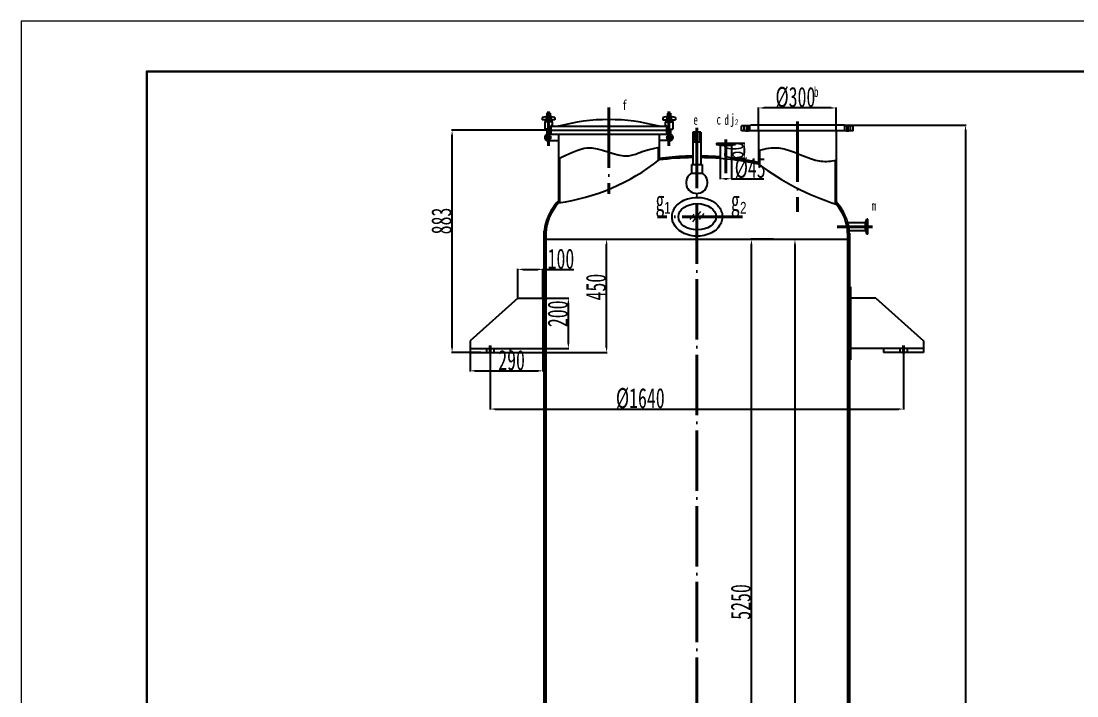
# Model space of a CAD drawing. Header units: inches. Extents: x 1901 to 2741, y 0 to 1188.
# Drawn here: x 1901 to 2321, y 919.3 to 1187.6 of the extents above; entities that cross this region are included whole.
import ezdxf

# ---------------------------------------------------------------- set-up
doc = ezdxf.new("R2010")
doc.units = ezdxf.units.IN
doc.header["$MEASUREMENT"] = 0
doc.linetypes.add('ACAD_ISO04W100', pattern=[30, 24, -3, 0, -3])
for name, color, linetype, lineweight in [('中心线', 1, 'ACAD_ISO04W100', 40), ('剖面', 84, 'Continuous', 15), ('图框内框线', 7, 'Continuous', 30), ('图框外框线', 7, 'Continuous', 20), ('实体', 7, 'Continuous', 25), ('尺寸', 3, 'Continuous', 15), ('注释', 210, 'Continuous', 15)]:
    doc.layers.add(name, color=color, linetype=linetype, lineweight=lineweight)
doc.styles.add('样式 3', font='SimSun.ttf', dxfattribs={"width": 0.65, "height": 8})
doc.dimstyles.new('图形尺寸', dxfattribs={"dimtxt": 8, "dimasz": 2, "dimexe": 0.2, "dimexo": 0.1, "dimgap": 0.2, "dimtad": 1, "dimdec": 0, "dimlfac": 10, "dimdsep": 46, "dimtxsty": '样式 3', "dimcen": 2.5, "dimclrt": 7, "dimadec": 0, "dimazin": 0, "dimtfac": 0.5, "dimtdec": 0, "dimtofl": 0, "dimtmove": 0, "dimatfit": 3, "dimfxl": 1, "dimtolj": 2, "dimarcsym": 0})

# ---------------------------------------------------------------- blocks, each defined once
blk = doc.blocks.new('*D101')
at = {"layer": 'Defpoints', "color": 0}
for p in [(2194.44, 1153.11), (2194.44, 1143.79), (2225.24, 1143.79)]:
    blk.add_point(p, dxfattribs=at)
at = {"layer": '尺寸', "color": 0, "lineweight": -2}
for p, q in [((2194.44, 1143.89), (2194.44, 1153.31)), ((2223.24, 1153.11), (2196.44, 1153.11)), ((2225.24, 1143.89), (2225.24, 1153.31))]:
    blk.add_line(p, q, dxfattribs=at)
at = {"layer": '尺寸', "color": 0}
for points in [[(2196.44, 1153.44), (2196.44, 1152.78), (2194.44, 1153.11)], [(2223.24, 1153.44), (2223.24, 1152.78), (2225.24, 1153.11)]]:
    blk.add_solid(points, dxfattribs=at)
at = {"layer": '尺寸', "color": 7, "insert": (2209.06, 1157.31), "char_height": 8, "attachment_point": 5, "style": '样式 3'}
blk.add_mtext('\\A2;%%C300', dxfattribs=at)
blk = doc.blocks.new('*D104')
at = {"layer": 'Defpoints', "color": 0}
for p in [(2087.64, 1055.47), (2252.04, 1055.47), (2252.04, 1033.35)]:
    blk.add_point(p, dxfattribs=at)
at = {"layer": '尺寸', "color": 0, "lineweight": -2}
for p, q in [((2087.64, 1055.37), (2087.64, 1033.15)), ((2252.04, 1055.37), (2252.04, 1033.15)), ((2089.64, 1033.35), (2250.04, 1033.35))]:
    blk.add_line(p, q, dxfattribs=at)
at = {"layer": '尺寸', "color": 0}
for points in [[(2089.64, 1033.69), (2089.64, 1033.02), (2087.64, 1033.35)], [(2250.04, 1033.69), (2250.04, 1033.02), (2252.04, 1033.35)]]:
    blk.add_solid(points, dxfattribs=at)
at = {"layer": '尺寸', "color": 7, "insert": (2147.36, 1037.55), "char_height": 8, "attachment_point": 5, "style": '样式 3'}
blk.add_mtext('\\A2;%%c1640', dxfattribs=at)
blk = doc.blocks.new('*D105')
at = {"layer": 'Defpoints', "color": 0}
for p in [(2206.11, 1100.87), (2208.88, 545.27), (2218.48, 545.27)]:
    blk.add_point(p, dxfattribs=at)
at = {"layer": '尺寸', "color": 0, "lineweight": -2}
for p, q in [((2206.21, 1100.87), (2209.08, 1100.87)), ((2208.88, 1098.87), (2208.88, 547.27)), ((2218.38, 545.27), (2208.68, 545.27))]:
    blk.add_line(p, q, dxfattribs=at)
at = {"layer": '尺寸', "color": 0}
for points in [[(2208.54, 1098.87), (2209.21, 1098.87), (2208.88, 1100.87)], [(2208.54, 547.27), (2209.21, 547.27), (2208.88, 545.27)]]:
    blk.add_solid(points, dxfattribs=at)
at = {"layer": '尺寸', "color": 7, "insert": (2204.68, 902.89), "char_height": 8, "attachment_point": 5, "rotation": 90, "style": '样式 3'}
blk.add_mtext('\\A2;5550', dxfattribs=at)
blk = doc.blocks.new('*D106')
at = {"layer": 'Defpoints', "color": 0}
for p in [(2228.55, 1146.26), (2181.96, 509.42), (2276.73, 509.42)]:
    blk.add_point(p, dxfattribs=at)
at = {"layer": '尺寸', "color": 0, "lineweight": -2}
for p, q in [((2228.65, 1146.26), (2276.93, 1146.26)), ((2276.73, 1144.26), (2276.73, 511.42)), ((2182.06, 509.42), (2276.93, 509.42))]:
    blk.add_line(p, q, dxfattribs=at)
at = {"layer": '尺寸', "color": 0}
for points in [[(2276.4, 1144.26), (2277.06, 1144.26), (2276.73, 1146.26)], [(2276.4, 511.42), (2277.06, 511.42), (2276.73, 509.42)]]:
    blk.add_solid(points, dxfattribs=at)
at = {"layer": '尺寸', "color": 7, "insert": (2272.53, 806.89), "char_height": 8, "attachment_point": 5, "rotation": 90, "style": '样式 3'}
blk.add_mtext('\\A2;~6200', dxfattribs=at)
blk = doc.blocks.new('*D116')
at = {"layer": 'Defpoints', "color": 0}
for p in [(2191.57, 1100.87), (2200.38, 1100.87), (2200.38, 575.87)]:
    blk.add_point(p, dxfattribs=at)
at = {"layer": '尺寸', "color": 0, "lineweight": -2}
for p, q in [((2200.28, 1100.87), (2191.37, 1100.87)), ((2191.57, 577.87), (2191.57, 1098.87)), ((2200.28, 575.87), (2191.37, 575.87))]:
    blk.add_line(p, q, dxfattribs=at)
at = {"layer": '尺寸', "color": 0}
for points in [[(2191.24, 1098.87), (2191.91, 1098.87), (2191.57, 1100.87)], [(2191.24, 577.87), (2191.91, 577.87), (2191.57, 575.87)]]:
    blk.add_solid(points, dxfattribs=at)
at = {"layer": '尺寸', "color": 7, "insert": (2187.37, 956.64), "char_height": 8, "attachment_point": 5, "rotation": 90, "style": '样式 3'}
blk.add_mtext('\\A2;5250', dxfattribs=at)
blk = doc.blocks.new('*D122')
at = {"layer": 'Defpoints', "color": 0}
for p in [(2113, 1100.87), (2133.94, 1100.87), (2095.64, 1055.87)]:
    blk.add_point(p, dxfattribs=at)
at = {"layer": '尺寸', "color": 0, "lineweight": -2}
for p, q in [((2113.1, 1100.87), (2134.14, 1100.87)), ((2133.94, 1057.87), (2133.94, 1098.87)), ((2095.74, 1055.87), (2134.14, 1055.87))]:
    blk.add_line(p, q, dxfattribs=at)
at = {"layer": '尺寸', "color": 0}
for points in [[(2133.61, 1098.87), (2134.28, 1098.87), (2133.94, 1100.87)], [(2133.61, 1057.87), (2134.28, 1057.87), (2133.94, 1055.87)]]:
    blk.add_solid(points, dxfattribs=at)
at = {"layer": '尺寸', "color": 7, "insert": (2129.74, 1081.86), "char_height": 8, "attachment_point": 5, "rotation": 90, "style": '样式 3'}
blk.add_mtext('\\A2;450', dxfattribs=at)
blk = doc.blocks.new('*D123')
at = {"layer": 'Defpoints', "color": 0}
for p in [(2079.64, 1057.47), (2108.64, 1057.47), (2108.64, 1048.56)]:
    blk.add_point(p, dxfattribs=at)
at = {"layer": '尺寸', "color": 0, "lineweight": -2}
for p, q in [((2079.64, 1057.37), (2079.64, 1048.36)), ((2108.64, 1057.37), (2108.64, 1048.36)), ((2081.64, 1048.56), (2106.64, 1048.56))]:
    blk.add_line(p, q, dxfattribs=at)
at = {"layer": '尺寸', "color": 0}
for points in [[(2081.64, 1048.89), (2081.64, 1048.22), (2079.64, 1048.56)], [(2106.64, 1048.89), (2106.64, 1048.22), (2108.64, 1048.56)]]:
    blk.add_solid(points, dxfattribs=at)
at = {"layer": '尺寸', "color": 7, "insert": (2096.14, 1052.76), "char_height": 8, "attachment_point": 5, "style": '样式 3'}
blk.add_mtext('\\A2;290', dxfattribs=at)
blk = doc.blocks.new('*D124')
at = {"layer": 'Defpoints', "color": 0}
for p in [(2108.64, 1077.47), (2118.73, 1077.47), (2108.64, 1057.47)]:
    blk.add_point(p, dxfattribs=at)
at = {"layer": '尺寸', "color": 0, "lineweight": -2}
for p, q in [((2108.74, 1077.47), (2118.93, 1077.47)), ((2118.73, 1059.47), (2118.73, 1075.47)), ((2108.74, 1057.47), (2118.93, 1057.47))]:
    blk.add_line(p, q, dxfattribs=at)
at = {"layer": '尺寸', "color": 0}
for points in [[(2118.4, 1075.47), (2119.07, 1075.47), (2118.73, 1077.47)], [(2118.4, 1059.47), (2119.07, 1059.47), (2118.73, 1057.47)]]:
    blk.add_solid(points, dxfattribs=at)
at = {"layer": '尺寸', "color": 7, "insert": (2114.53, 1071.25), "char_height": 8, "attachment_point": 5, "rotation": 90, "style": '样式 3'}
blk.add_mtext('\\A2;200', dxfattribs=at)
blk = doc.blocks.new('*D125')
at = {"layer": 'Defpoints', "color": 0}
for p in [(2108.64, 1088.9), (2098.64, 1077.47), (2108.64, 1077.47)]:
    blk.add_point(p, dxfattribs=at)
at = {"layer": '尺寸', "color": 0, "lineweight": -2}
for p, q in [((2098.64, 1077.57), (2098.64, 1089.1)), ((2100.64, 1088.9), (2106.64, 1088.9)), ((2108.64, 1077.57), (2108.64, 1089.1)), ((2108.64, 1088.9), (2120.92, 1088.9))]:
    blk.add_line(p, q, dxfattribs=at)
at = {"layer": '尺寸', "color": 0}
for points in [[(2100.64, 1089.24), (2100.64, 1088.57), (2098.64, 1088.9)], [(2106.64, 1089.24), (2106.64, 1088.57), (2108.64, 1088.9)]]:
    blk.add_solid(points, dxfattribs=at)
at = {"layer": '尺寸', "color": 7, "insert": (2115.78, 1093.1), "char_height": 8, "attachment_point": 5, "style": '样式 3'}
blk.add_mtext('\\A2;100', dxfattribs=at)
blk = doc.blocks.new('*D126')
at = {"layer": 'Defpoints', "color": 0}
for p in [(2183.63, 1139.13), (2188.75, 1139.13), (2183.63, 1133.17)]:
    blk.add_point(p, dxfattribs=at)
at = {"layer": '尺寸', "color": 0, "lineweight": -2}
for p, q in [((2183.73, 1139.13), (2188.95, 1139.13)), ((2188.75, 1135.17), (2188.75, 1137.13)), ((2183.73, 1133.17), (2188.95, 1133.17))]:
    blk.add_line(p, q, dxfattribs=at)
at = {"layer": '尺寸', "color": 0}
for points in [[(2188.42, 1137.13), (2189.08, 1137.13), (2188.75, 1139.13)], [(2188.42, 1135.17), (2189.08, 1135.17), (2188.75, 1133.17)]]:
    blk.add_solid(points, dxfattribs=at)
at = {"layer": '尺寸', "color": 7, "insert": (2184.55, 1136.15), "char_height": 8, "attachment_point": 5, "rotation": 90, "style": '样式 3'}
blk.add_mtext('\\A2;60', dxfattribs=at)
blk = doc.blocks.new('*D127')
at = {"layer": 'Defpoints', "color": 0}
for p in [(2179.13, 1133.01), (2183.63, 1132.57), (2183.63, 1124.95)]:
    blk.add_point(p, dxfattribs=at)
at = {"layer": '尺寸', "color": 0, "lineweight": -2}
for p, q in [((2179.13, 1132.91), (2179.13, 1124.75)), ((2183.63, 1132.47), (2183.63, 1124.75)), ((2181.13, 1124.95), (2181.63, 1124.95)), ((2183.63, 1124.95), (2196.51, 1124.95))]:
    blk.add_line(p, q, dxfattribs=at)
at = {"layer": '尺寸', "color": 0}
for points in [[(2181.13, 1125.29), (2181.13, 1124.62), (2179.13, 1124.95)], [(2181.63, 1125.29), (2181.63, 1124.62), (2183.63, 1124.95)]]:
    blk.add_solid(points, dxfattribs=at)
at = {"layer": '尺寸', "color": 7, "insert": (2191.07, 1129.15), "char_height": 8, "attachment_point": 5, "style": '样式 3'}
blk.add_mtext('\\A2;%%c45', dxfattribs=at)
blk = doc.blocks.new('300法兰')
at = {"layer": '中心线'}
for p, q in [((-20, 2.68), (-20, -0.06)), ((20, 2.68), (20, -0.06))]:
    blk.add_line(p, q, dxfattribs=at)
at = {"layer": '实体'}
for p, q in [((-22.25, 2.2), (22.25, 2.2)), ((-22.25, 2.2), (-22.25, 0.2)), ((-22.25, 0.2), (-18.9, 0.2)), ((-21.1, 2.2), (-21.1, 0.2)), ((-18.9, 2.2), (-18.9, 0.2)), ((-18.9, 0.2), (-18.71, 0)), ((-18.71, 0), (18.71, 0)), ((18.9, 0.2), (18.71, 0)), ((18.9, 2.2), (18.9, 0.2)), ((18.9, 0.2), (22.25, 0.2)), ((21.1, 2.2), (21.1, 0.2)), ((22.25, 2.2), (22.25, 0.2))]:
    blk.add_line(p, q, dxfattribs=at)
blk = doc.blocks.new('*D117')
at = {"layer": 'Defpoints', "color": 0}
for p in [(2072.49, 1144.22), (2111.82, 1144.22), (2083.98, 1055.87)]:
    blk.add_point(p, dxfattribs=at)
at = {"layer": '尺寸', "color": 0, "lineweight": -2}
for p, q in [((2111.72, 1144.22), (2072.29, 1144.22)), ((2072.49, 1057.87), (2072.49, 1142.22)), ((2083.88, 1055.87), (2072.29, 1055.87))]:
    blk.add_line(p, q, dxfattribs=at)
at = {"layer": '尺寸', "color": 0}
for points in [[(2072.16, 1142.22), (2072.82, 1142.22), (2072.49, 1144.22)], [(2072.16, 1057.87), (2072.82, 1057.87), (2072.49, 1055.87)]]:
    blk.add_solid(points, dxfattribs=at)
at = {"layer": '尺寸', "color": 7, "insert": (2068.29, 1108.16), "char_height": 8, "attachment_point": 5, "rotation": 90, "style": '样式 3'}
blk.add_mtext('\\A2;883', dxfattribs=at)

msp = doc.modelspace()

# ---------------------------------------------------------------- linework, layer by layer
at = {"layer": '中心线'}
for p, q in [((2110.87, 1151.64), (2110.87, 1138.03)), ((2134.84, 1153.31), (2134.84, 1119.01)), ((2158.77, 1151.64), (2158.77, 1138.03)), ((2209.84, 1147.77), (2209.84, 1111.86)), ((2169.84, 1145.22), (2169.84, 494.79)), ((2109.62, 1141.35), (2112.04, 1141.35)), ((2160.02, 1141.35), (2157.6, 1141.35)), ((2181.38, 1140.55), (2181.38, 1127.13)), ((2188.07, 1109.83), (2154.19, 1109.83)), ((2225.63, 1105.87), (2239.77, 1105.87)), ((2087.64, 1058.68), (2087.64, 1055.47)), ((2252.04, 1058.68), (2252.04, 1055.47))]:
    msp.add_line(p, q, dxfattribs=at)
at = {"layer": '剖面'}
for p, q in [((2168.71, 1110.9), (2167.02, 1108.7)), ((2171.24, 1111.95), (2168.06, 1107.79)), ((2172.65, 1111.08), (2170.83, 1108.7))]:
    msp.add_line(p, q, dxfattribs=at)
at = {"layer": '图框内框线'}
msp.add_lwpolyline([(1951.02, 19.99), (2721.04, 19.99), (2721.04, 1167.65), (1951.02, 1167.65)], close=True, dxfattribs=at)
at = {"layer": '图框外框线'}
msp.add_lwpolyline([(1901.04, 0), (2741.04, 0), (2741.04, 1187.64), (1901.04, 1187.64)], close=True, dxfattribs=at)
at = {"layer": '实体'}
for p, q in [((2111.44, 1151), (2110.24, 1151)), ((2110.24, 1151), (2110.24, 1149.61)), ((2110.32, 1151), (2110.32, 1149.61)), ((2111.37, 1151), (2111.37, 1149.61)), ((2111.44, 1151), (2111.44, 1149.61)), ((2158.2, 1151), (2159.4, 1151)), ((2158.2, 1151), (2158.2, 1149.61)), ((2158.27, 1151), (2158.27, 1149.61)), ((2159.32, 1151), (2159.32, 1149.61)), ((2159.4, 1151), (2159.4, 1149.61)), ((2108.34, 1149.32), (2108.34, 1148.32)), ((2109.39, 1148.32), (2108.34, 1148.32)), ((2109.34, 1147.62), (2109.34, 1144.62)), ((2110.87, 1147.62), (2109.34, 1147.62)), ((2109.54, 1148.17), (2109.54, 1147.62)), ((2109.94, 1149.58), (2109.94, 1147.62)), ((2112.34, 1147.62), (2110.87, 1147.62)), ((2111.74, 1149.58), (2111.74, 1147.62)), ((2112.14, 1148.17), (2112.14, 1147.62)), ((2113.34, 1148.32), (2112.29, 1148.32)), ((2112.34, 1147.62), (2112.34, 1145.82)), ((2113.34, 1149.32), (2113.34, 1148.32)), ((2156.3, 1149.32), (2156.3, 1148.32)), ((2156.3, 1148.32), (2157.35, 1148.32)), ((2157.3, 1147.62), (2157.3, 1145.82)), ((2157.3, 1147.62), (2158.77, 1147.62)), ((2157.5, 1148.17), (2157.5, 1147.62)), ((2157.9, 1149.58), (2157.9, 1147.62)), ((2158.77, 1147.62), (2160.3, 1147.62)), ((2159.7, 1149.58), (2159.7, 1147.62)), ((2160.1, 1148.17), (2160.1, 1147.62)), ((2160.25, 1148.32), (2161.3, 1148.32)), ((2160.3, 1147.62), (2160.3, 1144.62)), ((2161.3, 1149.32), (2161.3, 1148.32)), ((2110.87, 1144.62), (2109.34, 1144.62)), ((2110.24, 1144.62), (2110.24, 1142.62)), ((2110.24, 1143.61), (2111.44, 1143.61)), ((2110.32, 1144.62), (2110.32, 1143.61)), ((2110.37, 1142.62), (2159.27, 1142.62)), ((2111.79, 1144.62), (2110.87, 1144.62)), ((2111.37, 1144.62), (2111.37, 1143.61)), ((2111.44, 1144.62), (2111.44, 1142.62)), ((2111.79, 1146.15), (2111.79, 1144.62)), ((2112.34, 1145.82), (2111.79, 1146.15)), ((2111.82, 1146.14), (2111.82, 1142.62)), ((2111.82, 1145.82), (2157.82, 1145.82)), ((2111.82, 1144.22), (2157.82, 1144.22)), ((2114.82, 1142.62), (2114.82, 1115.34)), ((2154.82, 1142.62), (2154.82, 1132.42)), ((2157.3, 1145.82), (2157.85, 1146.15)), ((2157.82, 1146.14), (2157.82, 1142.62)), ((2157.82, 1145.82), (2157.82, 1142.62)), ((2157.85, 1146.15), (2157.85, 1144.62)), ((2157.85, 1144.62), (2158.77, 1144.62)), ((2158.2, 1144.62), (2158.2, 1142.62)), ((2159.4, 1143.61), (2158.2, 1143.61)), ((2158.27, 1144.62), (2158.27, 1143.61)), ((2158.77, 1144.62), (2160.3, 1144.62)), ((2159.32, 1144.62), (2159.32, 1143.61)), ((2159.4, 1144.62), (2159.4, 1142.62)), ((2168.24, 1143.48), (2168.24, 1130.59)), ((2171.44, 1143.48), (2168.24, 1143.48)), ((2168.74, 1143.48), (2168.74, 1139.46)), ((2170.94, 1143.48), (2170.94, 1139.46)), ((2171.44, 1143.48), (2171.44, 1130.59)), ((2194.44, 1144.06), (2194.44, 1130.74)), ((2225.24, 1144.06), (2225.24, 1114.89)), ((2109.37, 1141.62), (2109.37, 1141.1)), ((2110.37, 1140.1), (2114.82, 1140.1)), ((2159.27, 1140.1), (2154.82, 1140.1)), ((2160.27, 1141.62), (2160.27, 1141.1)), ((2171.44, 1139.46), (2168.24, 1139.46)), ((2177.63, 1139.13), (2177.63, 1138.63)), ((2177.63, 1139.13), (2185.13, 1139.13)), ((2177.63, 1138.63), (2185.13, 1138.63)), ((2179.13, 1138.13), (2177.63, 1138.63)), ((2185.13, 1138.63), (2183.63, 1138.13)), ((2185.13, 1139.13), (2185.13, 1138.63)), ((2154.42, 1137.39), (2154.42, 1132.11)), ((2179.13, 1138.13), (2179.13, 1133.01)), ((2183.63, 1138.13), (2179.13, 1138.13)), ((2183.63, 1138.13), (2183.63, 1132.57)), ((2194.84, 1136.35), (2194.84, 1130.44)), ((2115.22, 1133.17), (2115.22, 1115.4)), ((2167.74, 1130.59), (2171.94, 1130.59)), ((2167.74, 1130.59), (2167.74, 1127.15)), ((2171.94, 1130.59), (2171.94, 1127.15)), ((2224.84, 1132.24), (2224.84, 1115.02)), ((2167.74, 1127.15), (2171.94, 1127.15)), ((2236.93, 1107.47), (2237.43, 1108.87)), ((2237.93, 1108.87), (2237.43, 1108.87)), ((2237.43, 1102.87), (2237.43, 1108.87)), ((2237.93, 1102.87), (2237.93, 1108.87)), ((2236.93, 1107.47), (2229.27, 1107.47)), ((2236.93, 1104.27), (2236.93, 1107.47)), ((2109.04, 1104.27), (2109.04, 575.87)), ((2109.24, 1100.87), (2230.64, 1100.87)), ((2109.84, 1104.27), (2109.84, 575.87)), ((2236.93, 1104.27), (2229.81, 1104.27)), ((2229.84, 1103.37), (2229.84, 575.87)), ((2230.64, 1103.37), (2230.64, 696.12)), ((2236.93, 1104.27), (2237.43, 1102.87)), ((2237.93, 1102.87), (2237.43, 1102.87)), ((2108.64, 1081.97), (2109.24, 1081.97)), ((2108.64, 1081.97), (2108.64, 1052.97)), ((2231.04, 1081.97), (2230.44, 1081.97)), ((2231.04, 1081.97), (2231.04, 1052.97)), ((2098.64, 1077.47), (2079.64, 1060.47)), ((2098.64, 1077.47), (2108.64, 1077.47)), ((2241.04, 1077.47), (2231.04, 1077.47)), ((2241.04, 1077.47), (2260.04, 1060.47)), ((2079.64, 1060.47), (2079.64, 1055.87)), ((2260.04, 1060.47), (2260.04, 1055.87)), ((2079.64, 1057.47), (2108.64, 1057.47)), ((2079.64, 1055.87), (2095.64, 1055.87)), ((2086.14, 1057.47), (2086.14, 1055.87)), ((2089.14, 1057.47), (2089.14, 1055.87)), ((2095.64, 1057.47), (2095.64, 1055.87)), ((2260.04, 1057.47), (2231.04, 1057.47)), ((2244.04, 1057.47), (2244.04, 1055.87)), ((2260.04, 1055.87), (2244.04, 1055.87)), ((2250.54, 1057.47), (2250.54, 1055.87)), ((2253.54, 1057.47), (2253.54, 1055.87)), ((2108.64, 1052.97), (2109.24, 1052.97)), ((2231.04, 1052.97), (2230.44, 1052.97))]:
    msp.add_line(p, q, dxfattribs=at)
for centre, radius in [((2110.87, 1141.35), 0.8), ((2110.87, 1141.35), 0.4), ((2158.77, 1141.35), 0.8), ((2158.77, 1141.35), 0.4)]:
    msp.add_circle(centre, radius, dxfattribs=at)
for centre, radius, start, end in [((2110.84, 1139.06), 10.57, 89.8804, 103.7076), ((2109.39, 1148.17), 0.15, 0.0221, 90.0221), ((2110.84, 1139.06), 10.57, 76.3366, 89.8804), ((2112.29, 1148.17), 0.15, 90.0221, 180.0221), ((2134.82, 1072.24), 76.25, 74.7946, 105.2054), ((2158.79, 1139.06), 10.57, 90.1196, 103.6634), ((2157.35, 1148.17), 0.15, 359.9779, 89.9779), ((2158.79, 1139.06), 10.57, 76.2924, 90.1196), ((2160.25, 1148.17), 0.15, 89.9779, 179.9779), ((2110.37, 1141.62), 1, 90, 180.0221), ((2159.27, 1141.62), 1, 359.9779, 90), ((2110.37, 1141.1), 1, 180.0221, 270.0221), ((2159.27, 1141.1), 1, 269.9779, 359.9779), ((2102.98, 1198.47), 83.97, 278.1085, 308.1269), ((2256.62, 1213.77), 103.74, 233.17, 252.3901), ((2169.84, 1123.4), 4.29, 119.2751, 60.7249)]:
    msp.add_arc(centre, radius, start, end, dxfattribs=at)
for major_axis, start_param, end_param in [((60, 0), 1.597466, 1.823785), ((-60, 0), 4.289935, 4.685719), ((-60, 0), -0.41039, 0), ((-60, 0), 3.141593, 3.535717)]:
    msp.add_ellipse((2169.84, 1103.37), major_axis=major_axis, ratio=0.5, start_param=start_param, end_param=end_param, dxfattribs=at)
msp.add_ellipse((2170, 1109.83), major_axis=(-7.5, 0), ratio=0.696487, dxfattribs=at)
for points, knots in [([(2114.82, 1132.97), (2123.19, 1137.06), (2131.41, 1138.39), (2140.97, 1131.38), (2148.47, 1136.31), (2154.82, 1137.46)], [5.480369, 5.480369, 5.480369, 5.480369, 13.090612, 30.671245, 36.188006, 36.188006, 36.188006, 36.188006]), ([(2194.44, 1136.23), (2197.13, 1137), (2205.55, 1138.52), (2215.49, 1131.23), (2223.22, 1131.91), (2225.24, 1132.32)], [4.895594, 4.895594, 4.895594, 4.895594, 13.090612, 30.671245, 36.846731, 36.846731, 36.846731, 36.846731]), ([(2168.24, 1133.96), (2167.26, 1133.95), (2166.28, 1133.92), (2161.76, 1133.75), (2158.25, 1133.46), (2154.82, 1133.02)], [4.7389259, 4.7389259, 4.7389259, 4.7389259, 4.787728, 4.787728, 4.9640633, 4.9640633, 4.9640633, 4.9640633]), ([(2160, 1109.83), (2160, 1109.28), (2160.07, 1108.74), (2160.36, 1107.68), (2160.57, 1107.18), (2161.34, 1105.81), (2162.03, 1105.03), (2163.67, 1103.75), (2164.6, 1103.25), (2166.6, 1102.51), (2167.66, 1102.27), (2170.91, 1101.96), (2173.15, 1102.29), (2175.98, 1103.56), (2176.8, 1104.07), (2178.24, 1105.33), (2178.84, 1106.08), (2179.61, 1107.56), (2179.83, 1108.24), (2180.04, 1109.66), (2180.01, 1110.39), (2179.72, 1111.79), (2179.46, 1112.46), (2178.74, 1113.68), (2178.29, 1114.24), (2177.26, 1115.22), (2176.68, 1115.64), (2174.72, 1116.78), (2173.19, 1117.26), (2170.01, 1117.65), (2168.37, 1117.55), (2165.82, 1116.91), (2164.85, 1116.53), (2163.22, 1115.59), (2162.54, 1115.07), (2161.37, 1113.85), (2160.89, 1113.15), (2160.26, 1111.74), (2160.08, 1111.04), (2160, 1110.17), (2160, 1110), (2160, 1109.83)], [0, 0, 0, 0, 0.186306, 0.186306, 0.372611, 0.372611, 0.726749, 0.726749, 1.080887, 1.080887, 1.435025, 1.435025, 2.143301, 2.143301, 2.470384, 2.470384, 2.797466, 2.797466, 3.041438, 3.041438, 3.28541, 3.28541, 3.529382, 3.529382, 3.773354, 3.773354, 4.017326, 4.017326, 4.538394, 4.538394, 5.059462, 5.059462, 5.404215, 5.404215, 5.694128, 5.694128, 5.984041, 5.984041, 6.226001, 6.226001, 6.283185, 6.283185, 6.283185, 6.283185]), ([(2114.82, 1116.24), (2114.8, 1116.22), (2114.78, 1116.2), (2112.5, 1113.69), (2110.9, 1111.04), (2109.5, 1106.68), (2109.24, 1105.03), (2109.24, 1103.37)], [5.8546677, 5.8546677, 5.8546677, 5.8546677, 5.8570122, 5.8570122, 6.1243332, 6.1243332, 6.2831853, 6.2831853, 6.2831853, 6.2831853]), ([(2230.44, 1103.37), (2230.44, 1104.98), (2230.19, 1106.59), (2229.2, 1109.76), (2228.46, 1111.32), (2226.84, 1113.85), (2226.09, 1114.85), (2225.24, 1115.82)], [3.1415927, 3.1415927, 3.1415927, 3.1415927, 3.2963578, 3.2963578, 3.4511229, 3.4511229, 3.5548401, 3.5548401, 3.5548401, 3.5548401])]:
    msp.add_open_spline(points, degree=3, knots=knots, dxfattribs=at)
for points in [[(2179.13, 1133.61), (2176.58, 1133.81), (2174.01, 1133.93), (2171.44, 1133.96)], [(2194.44, 1131.35), (2190.96, 1132.13), (2187.33, 1132.74), (2183.63, 1133.17)]]:
    msp.add_open_spline(points, degree=3, dxfattribs=at)

# ---------------------------------------------------------------- block references
at = {"layer": '实体', "rotation": 180}
msp.add_blockref('300法兰', (2209.84, 1146.26), dxfattribs=at)

# ---------------------------------------------------------------- texts
at = {"layer": '注释', "style": '样式 3', "width": 0.65}
for s, height, p in [('b', 4, (2216.46, 1157.48)), ('f', 4, (2140.26, 1152.24)), ('j₂', 4, (2183.22, 1146.77)), ('e', 4, (2168.48, 1146.41)), ('c', 4, (2177.68, 1146.5)), ('d', 4, (2180.82, 1146.35)), ('g₁', 8, (2153.42, 1112.11)), ('g₂', 8, (2183.38, 1112.11)), ('m', 4, (2239.42, 1112.21))]:
    msp.add_text(s, height=height, dxfattribs=at).set_placement(p)

# ---------------------------------------------------------------- dimensions: what is measured, and where the dimension line sits
at = {"layer": '尺寸'}
for base, p1, p2, text, picture, middle in [((2194.44, 1153.11), (2225.24, 1143.79), (2194.44, 1143.79), '%%C300', '*D101', (2209.06, 1153.11)), ((2183.63, 1124.95), (2179.13, 1133.01), (2183.63, 1132.57), '%%c<>', '*D127', (2191.07, 1124.95)), ((2252.04, 1033.35), (2087.64, 1055.47), (2252.04, 1055.47), '%%c1640', '*D104', (2147.36, 1033.35))]:
    dim = msp.add_linear_dim(base=base, p1=p1, p2=p2, text=text, dimstyle='图形尺寸', override={"dimtxsty": '样式 3'}, dxfattribs=at)
    dim.commit()
    dim.dimension.update_dxf_attribs({"geometry": picture, "text_midpoint": middle, "dimtype": 160})
dim = msp.add_linear_dim(base=(2072.4915, 1144.2216), p1=(2083.9781, 1055.8732), p2=(2111.8195, 1144.2216), angle=90, dimstyle='图形尺寸', dxfattribs=at)
dim.commit()
dim.dimension.update_dxf_attribs({"geometry": '*D117', "text_midpoint": (2072.4915, 1108.1642), "dimtype": 160})
for base, p1, p2, text, picture, middle in [((2276.73, 509.42), (2228.55, 1146.26), (2181.96, 509.42), '~6200', '*D106', (2276.73, 806.89)), ((2208.88, 545.27), (2206.11, 1100.87), (2218.48, 545.27), '5550', '*D105', (2208.88, 902.89))]:
    dim = msp.add_linear_dim(base=base, p1=p1, p2=p2, angle=90, text=text, dimstyle='图形尺寸', override={"dimtxsty": '样式 3'}, dxfattribs=at)
    dim.commit()
    dim.dimension.update_dxf_attribs({"geometry": picture, "text_midpoint": middle, "dimtype": 160})
for base, p1, p2, picture, middle in [((2188.75, 1139.13), (2183.63, 1133.17), (2183.63, 1139.13), '*D126', (2188.75, 1136.15)), ((2133.94, 1100.87), (2095.64, 1055.87), (2113, 1100.87), '*D122', (2133.94, 1081.86)), ((2191.57, 1100.87), (2200.38, 575.87), (2200.38, 1100.87), '*D116', (2191.57, 956.64)), ((2118.73, 1077.47), (2108.64, 1057.47), (2108.64, 1077.47), '*D124', (2118.73, 1071.25))]:
    dim = msp.add_linear_dim(base=base, p1=p1, p2=p2, angle=90, dimstyle='图形尺寸', override={"dimtxsty": '样式 3'}, dxfattribs=at)
    dim.commit()
    dim.dimension.update_dxf_attribs({"geometry": picture, "text_midpoint": middle, "dimtype": 160})
dim = msp.add_linear_dim(base=(2108.64, 1088.9), p1=(2098.64, 1077.47), p2=(2108.64, 1077.47), dimstyle='图形尺寸', override={"dimtxsty": '样式 3'}, dxfattribs=at)
dim.commit()
dim.dimension.update_dxf_attribs({"geometry": '*D125', "text_midpoint": (2115.78, 1093.1)})
dim = msp.add_linear_dim(base=(2108.64, 1048.56), p1=(2079.64, 1057.47), p2=(2108.64, 1057.47), dimstyle='图形尺寸', override={"dimtxsty": '样式 3'}, dxfattribs=at)
dim.commit()
dim.dimension.update_dxf_attribs({"geometry": '*D123', "text_midpoint": (2096.14, 1048.56), "dimtype": 160})

doc.saveas('drawing.dxf')
